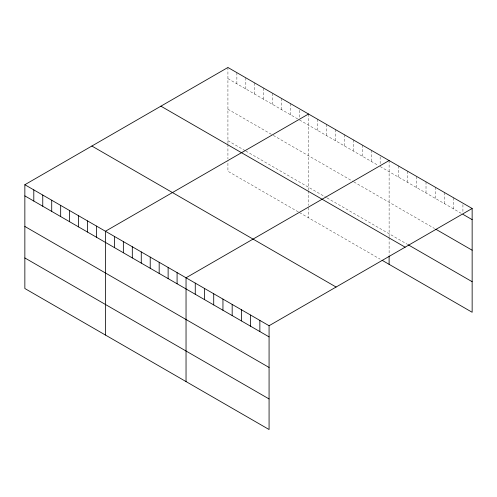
<?xml version="1.0" encoding="UTF-8"?>
<svg xmlns="http://www.w3.org/2000/svg" width="497" height="497" viewBox="0 0 497 497"><rect width="100%" height="100%" fill="white"/><g stroke="black" fill="none" stroke-linecap="round" stroke-linejoin="round"><path stroke-width="0.37" stroke-dasharray="2.48 1.86" d="M227.924 78.638L297.647 118.895M299.561 120.001L378.242 165.426M380.155 166.532L461.607 213.555M227.924 109.21L272.698 135.06M273.338 135.433L353.292 181.591M353.932 181.958L434.583 228.527M227.924 140.707L245.195 150.678M245.835 151.045L326.43 197.576M327.069 197.943L407.565 244.418M298.287 211.896L227.924 171.272L227.924 161.084M299.561 212.635L380.155 259.167M462.924 204.646L462.924 212.828M453.699 197.831L453.699 208.988M444.473 192.501L444.473 203.664M435.242 187.176L435.242 198.334M426.016 181.846L426.016 193.01M416.79 176.522L416.79 187.686M407.565 171.198L407.565 182.356M398.339 165.868L398.339 177.031M389.114 160.543L389.114 236.678M389.114 237.404L389.114 255.601M380.155 156.859L380.155 164.302M371.203 150.2L371.203 161.363M362.251 145.031L362.251 156.195M353.292 139.862L353.292 151.02M344.34 134.693L344.34 145.851M335.382 129.518L335.382 140.682M326.43 124.349L326.43 135.513M317.471 119.181L317.471 130.344M308.519 114.012L308.519 190.146M308.519 190.873L308.519 205.429M308.519 207.616L308.519 217.804M299.561 110.328L299.561 117.77M290.608 103.668L290.608 114.832M281.656 98.499L281.656 109.663M272.698 93.33L272.698 104.494M263.745 88.162L263.745 99.319M254.787 82.993L254.787 94.15M245.835 77.818L245.835 88.982M236.876 72.649L236.876 83.813M227.924 67.48L227.924 143.614M227.924 144.341L227.924 158.903"/><path stroke-width="0.75" d="M24.85 184.722L269.076 325.728L269.076 429.52L24.85 288.515L24.85 184.722L227.924 67.48L472.15 208.485L472.15 312.278L382.075 260.273M308.519 114.012L105.445 231.254L105.445 335.046M389.114 160.543L186.04 277.786L186.04 381.578M269.076 325.728L472.15 208.485M462.924 214.319L472.15 219.643M435.906 229.285L472.15 250.215M408.223 244.804L472.15 281.706M160.91 106.172L405.136 247.171M91.864 146.031L336.09 287.036M24.85 195.886L269.076 336.885M24.85 226.452L269.076 367.457M24.85 257.949L269.076 398.954M389.114 256.328L389.114 264.336M259.85 320.397L259.85 331.561M250.625 315.073L250.625 326.231M241.399 309.743L241.399 320.907M232.174 304.419L232.174 315.583M222.948 299.095L222.948 310.252M213.716 293.764L213.716 304.928M204.491 288.44L204.491 299.598M195.265 283.11L195.265 294.274M177.087 272.617L177.087 283.775M168.129 267.442L168.129 278.606M159.177 262.273L159.177 273.437M150.218 257.104L150.218 268.268M141.266 251.936L141.266 263.093M132.308 246.767L132.308 257.924M123.355 241.592L123.355 252.756M114.397 236.423L114.397 247.587M96.493 226.085L96.493 237.243M87.534 220.917L87.534 232.074M78.582 215.741L78.582 226.905M69.623 210.573L69.623 221.737M60.671 205.404L60.671 216.562M51.713 200.235L51.713 211.393M42.761 195.066L42.761 206.224M33.802 189.891L33.802 201.055"/></g></svg>
